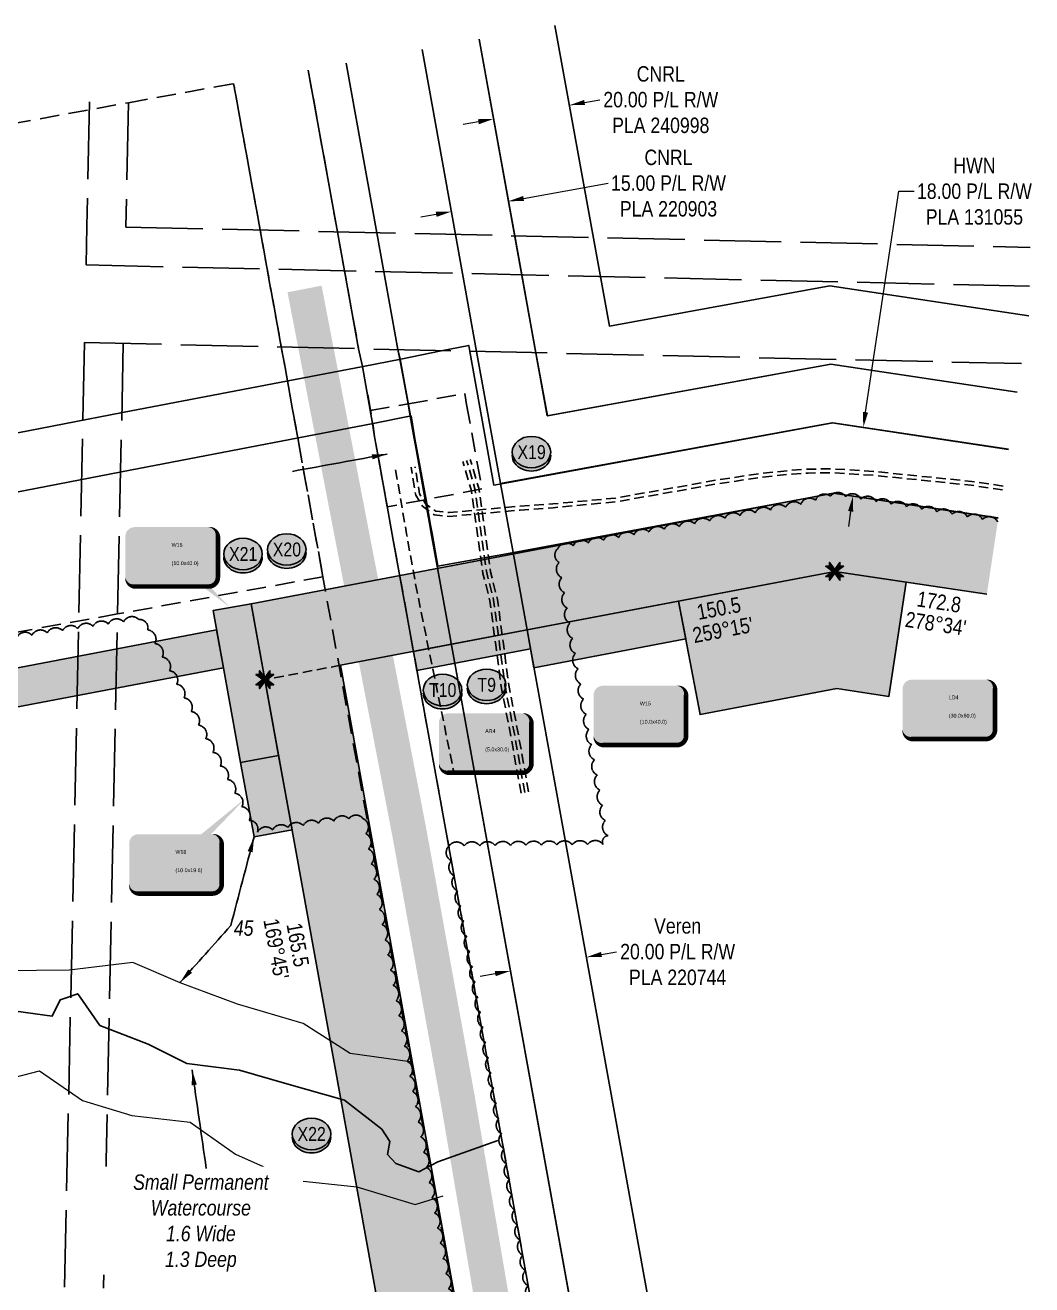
# Model space of a CAD drawing. Extents: x 399452 to 415540, y 6060435 to 6067869.
# Drawn here: x 406182 to 406835, y 6065051 to 6065868 of the extents above; entities that cross this region are included whole.
import ezdxf
from ezdxf.enums import TextEntityAlignment as Align

# ---------------------------------------------------------------- set-up
doc = ezdxf.new("R2018")
doc.units = 0
doc.header["$LTSCALE"] = 5
doc.header["$PDSIZE"] = 0.5
for name, pattern in [('0', [1, 1, 0]), ('foc-ACCESSROAD', [3.75, 2.5, -1.25]), ('foc-TRAV', [1.875, 1.25, -0.625]), ('foc-UNSURVEYED', [12.5, 10, -2.5]), ('UG_PIPE', [1.875, 1.25, -0.625])]:
    doc.linetypes.add(name, pattern=pattern)
doc.layers.get('Defpoints').update_dxf_attribs({"color": 9})
for name, color, linetype, lineweight in [('AS-GENERAL', 48, 'Continuous', 18), ('C-RW-T', 13, 'Continuous', 9), ('F-RW-T', 190, 'Continuous', 9), ('F-WS-T', 190, 'Continuous', 9), ('T-TIE-T', 201, 'Continuous', 18)]:
    doc.layers.add(name, color=color, linetype=linetype, lineweight=lineweight)
for name, color, linetype in [('AS-PIPE-UG', 44, 'UG_PIPE'), ('AS-ROADS', 254, 'Continuous'), ('C-RW', 13, 'Continuous'), ('F-AR', 190, 'foc-ACCESSROAD'), ('F-RW', 190, 'Continuous'), ('F-WS', 190, 'foc-ACCESSROAD'), ('L-BD', 7, 'Continuous'), ('L-BD1', 253, 'Continuous'), ('L-MON', 1, 'Continuous'), ('L-USEC', 7, 'foc-UNSURVEYED'), ('P-CROSSINGS', 250, 'Continuous'), ('P-PROPOSED', 10, 'Continuous'), ('P-PROPOSED-H', 21, 'Continuous'), ('P-TEMP-BLOCKS', 250, 'Continuous'), ('P-TEMP-H', 41, 'Continuous'), ('P-TEMP_ACCESS ROAD', 46, 'Continuous'), ('P-TEMP_LOG DECK', 46, 'Continuous'), ('P-TEMP_WORKSPACE', 46, 'Continuous'), ('P-TRAV', 4, 'foc-TRAV'), ('T-BUSH', 110, '0'), ('T-CREEK', 160, 'Continuous'), ('T-WATER-T', 170, 'Continuous')]:
    doc.layers.add(name, color=color, linetype=linetype)
doc.styles.add('80CG', font='ARIALN.TTF', dxfattribs={"height": 10})
doc.styles.add('80L', font='ARIALN.TTF', dxfattribs={"height": 10})
doc.styles.add('Crossing', font='ARIALN.TTF', dxfattribs={"height": 10})
doc.styles.add('foc-LtypeFont', font='ARIALN.TTF', dxfattribs={"height": 7.35})
doc.styles.get("Standard").update_dxf_attribs({"font": 'ARIALN.TTF'})
doc.linetypes.add('foc-TOPO-flowdirection-NOLINE', pattern='A,0,[">",foc-LtypeFont,S=0.3,R=0,X=0,Y=-0.945],-20,[">",foc-LtypeFont,S=0.3,R=0,X=0,Y=-0.945],0', length=20)
doc.dimstyles.new('Compass 5 000', dxfattribs={"dimscale": 5, "dimtxt": 9, "dimasz": 2, "dimexe": 0.2, "dimexo": 0.0625, "dimgap": 0.5, "dimtad": 0, "dimtih": 1, "dimtoh": 1, "dimzin": 0, "dimdsep": 46, "dimtxsty": '80CG', "dimcen": 0.1, "dimse1": 1, "dimse2": 1, "dimclrd": 256, "dimclrt": 256, "dimaunit": 1, "dimadec": 4, "dimazin": 0, "dimtfac": 0.06, "dimtofl": 0, "dimtmove": 0, "dimatfit": 1, "dimfxl": 0.2, "dimtolj": 1, "dimtzin": 0, "dimlwd": -1, "dimarcsym": 0})

# ---------------------------------------------------------------- blocks, each defined once
blk = doc.blocks.new('*U127')
at = {"true_color": 0xff8aff}
h = blk.add_hatch(color=211, dxfattribs=at)
edge = h.paths.add_edge_path()
edge.add_line((-24, -20), (24, -20))
edge.add_arc((24, -14), 6, 270, 360)
edge.add_line((30, -14), (30, 12.5))
edge.add_arc((24, 12.5), 6, 0, 90)
edge.add_line((24, 18.5), (-24, 18.5))
edge.add_arc((-24, 12.5), 6, 90, 180)
edge.add_line((-30, 12.5), (-30, -14))
edge.add_arc((-24, -14), 6, 180, 270)
at = {"color": 250, "flags": 128}
blk.add_lwpolyline([(-24, -20, 3, 3, 0), (24, -20, 3, 3, 0.414214), (30, -14, 3, 3, 0), (30, 12.5, 3, 0, 0.414214), (24, 18.5, 0, 0, 0), (-24, 18.5, 0, 0, 0.414214), (-30, 12.5, 0, 0, 0), (-30, -14, 0, 3, 0.414214)], format="xyseb", close=True, dxfattribs=at)
at = {"flags": 128}
blk.add_lwpolyline([(37.98, -33.64, 0, 7.5, 0), (0, 0, 0, 0, 0)], format="xyseb", dxfattribs=at)
at = {"color": 250, "lineweight": 30, "flags": 104}
blk.add_attdef('TEMP_AREA_W1', text='', height=12, dxfattribs=at).set_placement((0, 8.26), align=Align.MIDDLE_CENTER)
blk.add_attdef('ENTER_TEXT', text='', height=9, dxfattribs=at).set_placement((0.01, -3.62), align=Align.TOP_CENTER)
blk = doc.blocks.new('*U126')
at = {"true_color": 0xff8aff}
h = blk.add_hatch(color=211, dxfattribs=at)
edge = h.paths.add_edge_path()
edge.add_line((-24, -20), (24, -20))
edge.add_arc((24, -14), 6, 270, 360)
edge.add_line((30, -14), (30, 12.5))
edge.add_arc((24, 12.5), 6, 0, 90)
edge.add_line((24, 18.5), (-24, 18.5))
edge.add_arc((-24, 12.5), 6, 90, 180)
edge.add_line((-30, 12.5), (-30, -14))
edge.add_arc((-24, -14), 6, 180, 270)
at = {"flags": 128}
blk.add_lwpolyline([(46.35, 42.61, 0, 7.5, 0), (0, 0, 0, 0, 0)], format="xyseb", dxfattribs=at)
at = {"color": 250, "flags": 128}
blk.add_lwpolyline([(-24, -20, 3, 3, 0), (24, -20, 3, 3, 0.414214), (30, -14, 3, 3, 0), (30, 12.5, 3, 0, 0.414214), (24, 18.5, 0, 0, 0), (-24, 18.5, 0, 0, 0.414214), (-30, 12.5, 0, 0, 0), (-30, -14, 0, 3, 0.414214)], format="xyseb", close=True, dxfattribs=at)
at = {"color": 250, "lineweight": 30, "flags": 104}
blk.add_attdef('TEMP_AREA_W1', text='', height=12, dxfattribs=at).set_placement((0, 8.26), align=Align.MIDDLE_CENTER)
blk.add_attdef('ENTER_TEXT', text='', height=9, dxfattribs=at).set_placement((0.01, -3.62), align=Align.TOP_CENTER)
blk = doc.blocks.new('*U128')
at = {"true_color": 0xff8aff}
h = blk.add_hatch(color=211, dxfattribs=at)
edge = h.paths.add_edge_path()
edge.add_line((-24, -20), (24, -20))
edge.add_arc((24, -14), 6, 270, 360)
edge.add_line((30, -14), (30, 12.5))
edge.add_arc((24, 12.5), 6, 0, 90)
edge.add_line((24, 18.5), (-24, 18.5))
edge.add_arc((-24, 12.5), 6, 90, 180)
edge.add_line((-30, 12.5), (-30, -14))
edge.add_arc((-24, -14), 6, 180, 270)
at = {"color": 250, "flags": 128}
blk.add_lwpolyline([(-24, -20, 3, 3, 0), (24, -20, 3, 3, 0.414214), (30, -14, 3, 3, 0), (30, 12.5, 3, 0, 0.414214), (24, 18.5, 0, 0, 0), (-24, 18.5, 0, 0, 0.414214), (-30, 12.5, 0, 0, 0), (-30, -14, 0, 3, 0.414214)], format="xyseb", close=True, dxfattribs=at)
at = {"flags": 128}
blk.add_lwpolyline([(25.64, 14.48, 0, 7.5, 0), (0, 0, 0, 0, 0)], format="xyseb", dxfattribs=at)
at = {"color": 250, "lineweight": 30, "flags": 104}
blk.add_attdef('TEMP_AREA_W1', text='', height=12, dxfattribs=at).set_placement((0, 8.26), align=Align.MIDDLE_CENTER)
blk.add_attdef('ENTER_TEXT', text='', height=9, dxfattribs=at).set_placement((0.01, -3.62), align=Align.TOP_CENTER)
blk = doc.blocks.new('*U129')
at = {"true_color": 0xff8aff}
h = blk.add_hatch(color=211, dxfattribs=at)
edge = h.paths.add_edge_path()
edge.add_line((-24, -20), (24, -20))
edge.add_arc((24, -14), 6, 270, 360)
edge.add_line((30, -14), (30, 12.5))
edge.add_arc((24, 12.5), 6, 0, 90)
edge.add_line((24, 18.5), (-24, 18.5))
edge.add_arc((-24, 12.5), 6, 90, 180)
edge.add_line((-30, 12.5), (-30, -14))
edge.add_arc((-24, -14), 6, 180, 270)
at = {"color": 250, "flags": 128}
blk.add_lwpolyline([(-24, -20, 3, 3, 0), (24, -20, 3, 3, 0.414214), (30, -14, 3, 3, 0), (30, 12.5, 3, 0, 0.414214), (24, 18.5, 0, 0, 0), (-24, 18.5, 0, 0, 0.414214), (-30, 12.5, 0, 0, 0), (-30, -14, 0, 3, 0.414214)], format="xyseb", close=True, dxfattribs=at)
at = {"flags": 128}
blk.add_lwpolyline([(11.21, -2.59, 0, 7.5, 0), (0, 0, 0, 0, 0)], format="xyseb", dxfattribs=at)
at = {"color": 250, "lineweight": 30, "flags": 104}
blk.add_attdef('TEMP_AREA_W1', text='', height=12, dxfattribs=at).set_placement((0, 8.26), align=Align.MIDDLE_CENTER)
blk.add_attdef('ENTER_TEXT', text='', height=9, dxfattribs=at).set_placement((0.01, -3.62), align=Align.TOP_CENTER)
blk = doc.blocks.new('*D161')
at = {"layer": 'C-RW-T', "transparency": 16777216}
for p, q in [((406556.1, 6065265.34), (406565.95, 6065267.12)), ((406487.25, 6065252.88), (406477.41, 6065251.1))]:
    blk.add_line(p, q, dxfattribs=at)
for points in [[(406555.81, 6065266.98), (406556.4, 6065263.7), (406546.26, 6065263.56)], [(406486.95, 6065254.52), (406487.54, 6065251.24), (406497.09, 6065254.66)]]:
    blk.add_solid(points, dxfattribs=at)
at = {"layer": 'Defpoints', "color": 0, "transparency": 16777216}
for p in [(406546.26, 6065263.56), (406556.57, 6065206.64), (406507.39, 6065197.74)]:
    blk.add_point(p, dxfattribs=at)
at = {"layer": 'C-RW-T', "transparency": 16777216, "insert": (406605.48, 6065267.12), "char_height": 10, "attachment_point": 5, "style": '80CG'}
blk.add_mtext('\\A1;Veren\\P20.00 P/L R/W\\PPLA 220744', dxfattribs=at)
blk = doc.blocks.new('*D160')
at = {"layer": 'Defpoints', "color": 0, "transparency": 16777216}
for p in [(406506.38, 6065203.06), (406481.81, 6065198.6), (406573.1, 6064835.38)]:
    blk.add_point(p, dxfattribs=at)
at = {"layer": 'F-RW-T', "transparency": 16777216}
for p, q in [((406582.94, 6064837.16), (406638.78, 6064847.3)), ((406538.68, 6064829.14), (406528.85, 6064827.35))]:
    blk.add_line(p, q, dxfattribs=at)
for points in [[(406582.64, 6064838.8), (406583.23, 6064835.52), (406573.1, 6064835.38)], [(406538.39, 6064830.78), (406538.98, 6064827.5), (406548.52, 6064830.92)]]:
    blk.add_solid(points, dxfattribs=at)
at = {"layer": 'F-RW-T', "transparency": 16777216, "insert": (406677.87, 6064847.3), "char_height": 10, "attachment_point": 5, "style": '80CG'}
blk.add_mtext('\\A1;HWN\\P10.00 P/L R/W\\PPLA 121940', dxfattribs=at)
blk = doc.blocks.new('*D162')
at = {"layer": 'Defpoints', "color": 0, "transparency": 16777216}
for p in [(406535.32, 6065815.88), (406536.13, 6065811.4), (406486.96, 6065802.49)]:
    blk.add_point(p, dxfattribs=at)
at = {"layer": 'F-RW-T', "transparency": 16777216}
for p, q in [((406545.16, 6065817.66), (406555, 6065819.44)), ((406476.31, 6065805.18), (406466.47, 6065803.4))]:
    blk.add_line(p, q, dxfattribs=at)
for points in [[(406544.87, 6065819.3), (406545.46, 6065816.02), (406535.32, 6065815.88)], [(406476.01, 6065806.82), (406476.6, 6065803.54), (406486.15, 6065806.97)]]:
    blk.add_solid(points, dxfattribs=at)
at = {"layer": 'F-RW-T', "transparency": 16777216, "insert": (406594.54, 6065819.44), "char_height": 10, "attachment_point": 5, "style": '80CG'}
blk.add_mtext('\\A1;CNRL\\P20.00 P/L R/W\\PPLA 240998', dxfattribs=at)
blk = doc.blocks.new('*D163')
at = {"layer": 'Defpoints', "color": 0, "transparency": 16777216}
for p in [(406456.6, 6065758.94), (406493.63, 6065765.65), (406495.81, 6065753.62)]:
    blk.add_point(p, dxfattribs=at)
at = {"layer": 'F-RW-T', "transparency": 16777216}
for p, q in [((406505.65, 6065755.4), (406560.46, 6065765.33)), ((406448.94, 6065745.13), (406439.1, 6065743.34))]:
    blk.add_line(p, q, dxfattribs=at)
for points in [[(406505.35, 6065757.04), (406505.95, 6065753.76), (406495.81, 6065753.62)], [(406448.64, 6065746.77), (406449.23, 6065743.49), (406458.78, 6065746.91)]]:
    blk.add_solid(points, dxfattribs=at)
at = {"layer": 'F-RW-T', "transparency": 16777216, "insert": (406599.55, 6065765.33), "char_height": 10, "attachment_point": 5, "style": '80CG'}
blk.add_mtext('\\A1;CNRL\\P15.00 P/L R/W\\PPLA 220903', dxfattribs=at)
blk = doc.blocks.new('xing2')
h = blk.add_hatch(color=50)
h.dxf.hatch_style = 1
edge = h.paths.add_edge_path()
edge.add_ellipse((0, 0), major_axis=(-12.5, 0), ratio=0.816297, start_angle=0, end_angle=360)
h = blk.add_hatch(color=250)
h.dxf.hatch_style = 1
edge = h.paths.add_edge_path()
edge.add_ellipse((0, -2.05), major_axis=(-12.5, 0), ratio=0.816297, start_angle=0, end_angle=180)
edge.add_line((12.5, -2.05), (12.5, 0))
edge.add_ellipse((0, 0), major_axis=(-12.5, 0), ratio=0.816297, start_angle=0, end_angle=180, ccw=False)
edge.add_line((-12.5, 0), (-12.5, -2.05))
at = {"color": 250}
blk.add_ellipse((0, 0), major_axis=(-12.5, 0), ratio=0.816297, dxfattribs=at)
blk.add_ellipse((0, -2.05), major_axis=(-12.5, 0), ratio=0.816297, start_param=0, end_param=3.141593, dxfattribs=at)
at = {"color": 250, "style": 'Crossing'}
blk.add_attdef('CROSSING', text='', height=9, dxfattribs=at).set_placement((0.09, 0.02), align=Align.MIDDLE_CENTER)
at = {"color": 250, "style": 'Crossing', "flags": 1}
for tag, p in [('OWNER', (0.09, -12.49)), ('DESCRIPTION', (0.09, -25.77)), ('LOCATION', (0.09, -39.3)), ('DWG_REF', (0.09, -52.84))]:
    blk.add_attdef(tag, text='', height=9, dxfattribs=at).set_placement(p, align=Align.MIDDLE_CENTER)
blk = doc.blocks.new('TEMP')
h = blk.add_hatch(color=255)
h.dxf.hatch_style = 1
h.paths.add_polyline_path([(0, 0.25), (-0.67, 1.15), (-0.67, 0.67), (-1.15, 0.67), (-0.25, 0), (-1.15, -0.67), (-0.67, -0.67), (-0.67, -1.15), (0, -0.25), (0.67, -1.15), (0.67, -0.67), (1.15, -0.67), (0.25, 0), (1.15, 0.67), (0.67, 0.67), (0.67, 1.15)])
h.paths.add_polyline_path([(0.57, 0.85), (0.57, 0.57), (0.85, 0.57), (0.08, 0), (0.85, -0.57), (0.57, -0.57), (0.57, -0.85), (0, -0.08), (-0.57, -0.85), (-0.57, -0.57), (-0.85, -0.57), (-0.08, 0), (-0.85, 0.57), (-0.57, 0.57), (-0.57, 0.85), (0, 0.08)], flags=16)
h = blk.add_hatch(color=1)
h.dxf.hatch_style = 1
h.paths.add_polyline_path([(0, 0.08), (-0.57, 0.85), (-0.57, 0.57), (-0.85, 0.57), (-0.08, 0), (-0.85, -0.57), (-0.57, -0.57), (-0.57, -0.85), (0, -0.08), (0.57, -0.85), (0.57, -0.57), (0.85, -0.57), (0.08, 0), (0.85, 0.57), (0.57, 0.57), (0.57, 0.85)])
at = {"color": 1}
for p, q in [((-0.08, 0), (0.08, 0)), ((0, 0.08), (0, -0.08))]:
    blk.add_line(p, q, dxfattribs=at)
at = {"color": 255, "flags": 128}
blk.add_lwpolyline([(-0.25, 0), (-1.15, 0.67), (-0.67, 0.67), (-0.67, 1.15), (0, 0.25), (0.67, 1.15), (0.67, 0.67), (1.15, 0.67), (0.25, 0), (1.15, -0.67), (0.67, -0.67), (0.67, -1.15), (0, -0.25), (-0.67, -1.15), (-0.67, -0.67), (-1.15, -0.67)], close=True, dxfattribs=at)
at = {"color": 1, "flags": 128}
blk.add_lwpolyline([(-0.08, 0), (-0.85, 0.57), (-0.57, 0.57), (-0.57, 0.85), (0, 0.08), (0.57, 0.85), (0.57, 0.57), (0.85, 0.57), (0.08, 0), (0.85, -0.57), (0.57, -0.57), (0.57, -0.85), (0, -0.08), (-0.57, -0.85), (-0.57, -0.57), (-0.85, -0.57)], close=True, dxfattribs=at)
blk = doc.blocks.new('Well_proximity')
h = blk.add_hatch(color=191)
h.dxf.hatch_style = 1
edge = h.paths.add_edge_path()
edge.add_ellipse((0, 0), major_axis=(-12.5, 0), ratio=0.816297, start_angle=0, end_angle=360)
h = blk.add_hatch(color=250)
h.dxf.hatch_style = 1
edge = h.paths.add_edge_path()
edge.add_ellipse((0, -2.05), major_axis=(-12.5, 0), ratio=0.816297, start_angle=0, end_angle=180)
edge.add_line((12.5, -2.05), (12.5, 0))
edge.add_ellipse((0, 0), major_axis=(-12.5, 0), ratio=0.816297, start_angle=0, end_angle=180, ccw=False)
edge.add_line((-12.5, 0), (-12.5, -2.05))
at = {"color": 250}
blk.add_ellipse((0, 0), major_axis=(-12.5, 0), ratio=0.816297, dxfattribs=at)
blk.add_ellipse((0, -2.05), major_axis=(-12.5, 0), ratio=0.816297, start_param=0, end_param=3.141593, dxfattribs=at)
at = {"color": 250, "style": '80L'}
blk.add_attdef('CROSSING', text='', height=9, dxfattribs=at).set_placement((0.09, 0.02), align=Align.MIDDLE_CENTER)
blk = doc.blocks.new('*D207')
at = {"layer": 'Defpoints', "color": 0, "transparency": 16777216}
for p in [(406725.82, 6065606.96), (406759.67, 6065601.88), (406752.99, 6065557.39)]:
    blk.add_point(p, dxfattribs=at)
at = {"layer": 'F-RW-T', "transparency": 16777216}
for p, q in [((406727.3, 6065616.85), (406748.81, 6065760.08)), ((406748.81, 6065760.08), (406758.81, 6065760.08)), ((406717.65, 6065552.59), (406716.17, 6065542.7))]:
    blk.add_line(p, q, dxfattribs=at)
for points in [[(406725.66, 6065617.1), (406728.95, 6065616.6), (406725.82, 6065606.96)], [(406716.01, 6065552.84), (406719.3, 6065552.34), (406719.14, 6065562.48)]]:
    blk.add_solid(points, dxfattribs=at)
at = {"layer": 'F-RW-T', "transparency": 16777216, "insert": (406797.89, 6065760.08), "char_height": 10, "attachment_point": 5, "style": '80CG'}
blk.add_mtext('\\A1;HWN\\P18.00 P/L R/W\\PPLA 131055', dxfattribs=at)

msp = doc.modelspace()

# ---------------------------------------------------------------- hatches: boundary and pattern name
at = {"layer": 'AS-ROADS'}
h = msp.add_hatch(color=256, dxfattribs=at)
h.dxf.hatch_style = 1
h.paths.add_polyline_path([(406613.995, 6064394.57), (406591.83, 6064390.759), (406553.236, 6064615.268), (406528.231, 6064626.766), (406471.154, 6064653.437), (406448.3, 6064652.294), (406447.301, 6064672.26), (406475.116, 6064673.652), (406536.639, 6064644.903), (406548.709, 6064639.353), (406518.585, 6064796.743), (406482.145, 6064991.923), (406451.667, 6065170.338), (406420.771, 6065340.832), (406352.563, 6065694.623), (406374.647, 6065698.881), (406442.879, 6065344.967), (406473.818, 6065174.236), (406504.285, 6064995.881), (406540.685, 6064800.921), (406574.637, 6064623.527)])
at = {"layer": 'P-PROPOSED-H'}
h = msp.add_hatch(color=256, dxfattribs=at)
h.dxf.hatch_style = 1
h.paths.add_polyline_path([(406805.943, 6065498.827), (406813.38, 6065548.25), (406706.338, 6065564.385), (406328.943, 6065492.679), (406411.498, 6065036.559), (405901.315, 6064943.376), (405922.482, 6064827.486), (406010.592, 6064729.387), (406047.775, 6064762.784), (405969.109, 6064850.368), (405959.461, 6064903.19), (406420.399, 6064987.379), (406469.565, 6064996.359), (406386.948, 6065452.826), (406707.305, 6065513.695)])
at = {"layer": 'P-TEMP-H'}
h = msp.add_hatch(color=256, dxfattribs=at)
h.dxf.hatch_style = 1
h.paths.add_polyline_path([(406606.049, 6065494.456), (406707.305, 6065513.695), (406753.652, 6065506.709), (406742.479, 6065432.577), (406708.756, 6065437.66), (406620.043, 6065420.804)])
h = msp.add_hatch(color=256, dxfattribs=at)
h.dxf.hatch_style = 1
h.paths.add_polyline_path([(406328.943, 6065492.679), (406346.746, 6065394.318), (406322.156, 6065389.867), (406304.353, 6065488.228)])
h = msp.add_hatch(color=256, dxfattribs=at)
h.dxf.hatch_style = 1
h.paths.add_polyline_path([(406507.847, 6065475.797), (406606.049, 6065494.456), (406610.714, 6065469.905), (406512.298, 6065451.206)])
h = msp.add_hatch(color=256, dxfattribs=at)
h.dxf.hatch_style = 1
h.paths.add_polyline_path([(406163.979, 6065423.18), (406159.314, 6065447.73), (406306.617, 6065475.718), (406311.068, 6065451.127)])
h = msp.add_hatch(color=256, dxfattribs=at)
h.dxf.hatch_style = 1
h.paths.add_polyline_path([(406510.073, 6065463.502), (406436.451, 6065449.513), (406434.226, 6065461.809), (406507.847, 6065475.797)])
h = msp.add_hatch(color=256, dxfattribs=at)
h.dxf.hatch_style = 1
h.paths.add_polyline_path([(406346.746, 6065394.318), (406355.479, 6065346.067), (406330.889, 6065341.616), (406322.156, 6065389.867)])

# ---------------------------------------------------------------- linework, layer by layer
at = {"layer": 'AS-GENERAL', "flags": 128}
for points in [[(406432.173, 6065195.762), (406393.2, 6065201.077), (406362.625, 6065220.48), (406320.225, 6065233.195), (406282.975, 6065247.037), (406252.33, 6065260.057), (406210.95, 6065255.242), (406147.29, 6065254.51), (406087.778, 6065265.77), (406042.14, 6065295.345), (405983.693, 6065332.172), (405923.145, 6065349.46), (405901.033, 6065350.892)], [(405858.628, 6065257.717), (405894.48, 6065252.622), (405948.96, 6065244.542), (405993.148, 6065239.512), (406020.62, 6065212.61), (406050.375, 6065199.17), (406078.718, 6065178.242), (406089.75, 6065173.692), (406125.375, 6065178.42), (406148.255, 6065178.745), (406191.815, 6065189.85), (406219.563, 6065170.762), (406251.61, 6065161.042), (406289.458, 6065156.592), (406318.868, 6065135.947), (406356.723, 6065119.107), (406397.575, 6065114.63), (406435.218, 6065103.222), (406453.425, 6065108.862)]]:
    msp.add_lwpolyline(points, dxfattribs=at)
at = {"layer": 'AS-PIPE-UG', "flags": 128}
for points in [[(406422.638, 6065579.425), (406429.73, 6065538.107), (406435.608, 6065505.38), (406443.835, 6065464.557), (406452.125, 6065424.095), (406460.505, 6065382.835)], [(406816.126, 6065566.504), (406795.89, 6065569.499), (406732.304, 6065575.986), (406705.357, 6065577.649), (406690.155, 6065577.444), (406679.805, 6065576.796), (406660.428, 6065574.775), (406630.667, 6065570.298), (406565.58, 6065558.741), (406524.787, 6065554.926), (406503.413, 6065553.463), (406457.349, 6065549.279), (406447.727, 6065550.26), (406439.978, 6065555.954), (406435.714, 6065563.134), (406432.62, 6065581.285)], [(406816.498, 6065568.975), (406796.2, 6065571.98), (406732.508, 6065578.477), (406705.418, 6065580.15), (406690.06, 6065579.942), (406679.598, 6065579.287), (406660.113, 6065577.255), (406630.263, 6065572.765), (406565.245, 6065561.22), (406524.585, 6065557.417), (406503.215, 6065555.955), (406457.363, 6065551.79), (406448.658, 6065552.677), (406441.868, 6065557.667), (406438.105, 6065564.002), (406435.273, 6065581.5)], [(406503.983, 6065369.83), (406497.438, 6065406.423), (406491.08, 6065439.072), (406487.548, 6065465.954), (406483.747, 6065494.504), (406479.266, 6065512.355), (406471.651, 6065566.652), (406466.283, 6065584.866)], [(406506.443, 6065370.27), (406499.895, 6065406.882), (406493.548, 6065439.475), (406490.025, 6065466.282), (406486.205, 6065494.975), (406481.723, 6065512.835), (406474.1, 6065567.182), (406468.68, 6065585.572)], [(406508.902, 6065370.709), (406502.352, 6065407.341), (406496.015, 6065439.877), (406492.502, 6065466.61), (406488.663, 6065495.445), (406484.179, 6065513.314), (406476.549, 6065567.712), (406471.077, 6065586.278)]]:
    msp.add_lwpolyline(points, dxfattribs=at)
at = {"layer": 'C-RW'}
for points in [[(406439.758, 6065851.982), (406461.468, 6065732.039), (406475.175, 6065656.303), (406490.679, 6065570.648), (406498.791, 6065525.831), (406657.26, 6064650.33), (406664.832, 6064608.905), (406707.094, 6064374.3)], [(406658.242, 6064364.167), (406640.513, 6064462.195), (406631.629, 6064511.384), (406618.417, 6064584.54), (406607.729, 6064643.374), (406456.226, 6065480.414), (406449.578, 6065517.145), (406445.75, 6065538.319), (406444.779, 6065543.684), (406441.813, 6065560.109), (406435.893, 6065592.826), (406434.623, 6065599.822), (406432.108, 6065614.313), (406430.718, 6065622.19), (406425.444, 6065651.337), (406424.184, 6065657.453), (406410.475, 6065733.189), (406390.587, 6065843.073)]]:
    msp.add_lwpolyline(points, dxfattribs=at)
at = {"layer": 'F-AR'}
for points in [[(406365.988, 6065838.617), (406384.966, 6065733.764), (406398.674, 6065658.028), (406401.206, 6065646.527), (406407.861, 6065609.655), (406409, 6065600.985), (406410.015, 6065595.372), (406417.826, 6065552.221), (406421.147, 6065533.871), (406424.993, 6065512.786), (406431.672, 6065475.895), (406607.015, 6064506.974), (406615.916, 6064457.794), (406633.781, 6064359.094)], [(406586.843, 6064349.358), (406568.642, 6064449.325), (406559.688, 6064498.497), (406494.794, 6064854.898), (406375.485, 6065510.194), (406359.195, 6065600.214), (406352.518, 6065637.112), (406348.528, 6065659.159), (406334.824, 6065734.894), (406317.642, 6065829.858)]]:
    msp.add_lwpolyline(points, dxfattribs=at)
at = {"layer": 'F-RW', "flags": 128}
for points in [[(406525.953, 6065867.598), (406561.265, 6065672.69), (406704.074, 6065698.681), (406833.093, 6065679.268)], [(406825.656, 6065629.845), (406704.852, 6065648.022), (406521.004, 6065614.562), (406476.775, 6065858.688)]]:
    msp.add_lwpolyline(points, dxfattribs=at)
at = {"layer": 'F-RW'}
for points in [[(406476.775, 6065858.688), (406499.877, 6065731.172), (406513.598, 6065655.437), (406521.006, 6065614.563), (406704.852, 6065648.022), (406825.656, 6065629.845)], [(406820.079, 6065592.777), (406705.582, 6065610.005), (406490.679, 6065570.652), (406475.174, 6065656.303), (406461.465, 6065732.039), (406439.755, 6065851.981)], [(406390.587, 6065843.073), (406410.475, 6065733.189), (406424.184, 6065657.453), (406425.695, 6065651.306), (406432.369, 6065614.408), (406434.616, 6065599.819), (406435.883, 6065592.819), (406444.775, 6065543.682), (406445.747, 6065538.317), (406449.578, 6065517.145), (406456.226, 6065480.414), (406631.619, 6064511.378), (406640.52, 6064462.198), (406658.267, 6064364.172)], [(406633.775, 6064359.092), (406615.91, 6064457.791), (406607.008, 6064506.97), (406431.677, 6065475.899), (406424.997, 6065512.79), (406421.146, 6065533.871), (406417.825, 6065552.221), (406410.015, 6065595.372), (406409, 6065600.985), (406407.711, 6065609.613), (406401.067, 6065646.523), (406398.674, 6065658.028), (406384.966, 6065733.764), (406365.988, 6065838.617)], [(406169.927, 6065601.97), (406245.656, 6065616.652), (406353.005, 6065637.106), (406401.644, 6065646.536), (406426.095, 6065651.321), (406452.15, 6065656.678), (406470.031, 6065660.152), (406470.728, 6065656.264), (406486.308, 6065569.634), (406491.193, 6065570.513), (406706.085, 6065609.923), (406820.083, 6065592.804)], [(406813.391, 6065548.324), (406706.82, 6065564.328), (406499.267, 6065525.979), (406450.11, 6065516.989), (406446.282, 6065538.165), (406445.312, 6065543.531), (406442.344, 6065559.958), (406436.427, 6065592.68), (406435.159, 6065599.679), (406432.657, 6065614.456), (406408.196, 6065609.603), (406359.693, 6065600.21), (406244.859, 6065578.304), (406169.131, 6065563.623)]]:
    msp.add_lwpolyline(points, dxfattribs=at)
at = {"layer": 'F-WS'}
for points in [[(406317.642, 6065829.858), (406334.824, 6065734.894), (406348.528, 6065659.159), (406352.516, 6065637.163), (406359.192, 6065600.267), (406375.485, 6065510.194), (406242.399, 6065486.099), (406166.686, 6065472.393), (406031.17, 6065447.857), (405923.981, 6065479.23), (405803.293, 6065514.588), (405774.818, 6065671.805), (405761.104, 6065747.531), (405756.34, 6065773.849), (405953.058, 6065809.481), (405961.06, 6065765.301), (406173.669, 6065803.791), (406249.381, 6065817.5), (406317.642, 6065829.858)], [(406441.827, 6065560.118), (406417.238, 6065555.463), (406410.015, 6065595.372), (406408.998, 6065600.985), (406407.609, 6065609.698), (406406.232, 6065617.867), (406430.938, 6065622.317), (406467.44, 6065628.927), (406468.707, 6065621.922), (406478.617, 6065567.092), (406441.827, 6065560.118)]]:
    msp.add_lwpolyline(points, close=True, dxfattribs=at)
at = {"layer": 'L-USEC'}
for p, q in [((406224.25, 6065818.029), (406222.554, 6065737.494)), ((406249.393, 6065817.5), (406247.696, 6065736.964)), ((406222.554, 6065737.494), (406222.023, 6065712.296)), ((406247.696, 6065736.965), (406247.694, 6065736.873)), ((406247.694, 6065736.873), (406834.091, 6065723.692)), ((406222.023, 6065712.296), (406833.526, 6065698.55)), ((406220.964, 6065662.035), (406190.991, 6064239.219)), ((406246.105, 6065661.47), (406216.133, 6064238.69)), ((406220.964, 6065662.035), (406828.445, 6065648.38))]:
    msp.add_line(p, q, dxfattribs=at)
at = {"layer": 'P-PROPOSED'}
msp.add_lwpolyline([(406813.38, 6065548.25), (406706.338, 6065564.385), (406328.943, 6065492.679), (406411.498, 6065036.559), (405901.315, 6064943.376), (405922.482, 6064827.486), (406010.592, 6064729.387), (406047.775, 6064762.784), (405969.109, 6064850.368), (405959.461, 6064903.19), (406420.399, 6064987.379), (406469.565, 6064996.359), (406386.948, 6065452.826), (406707.305, 6065513.695), (406805.943, 6065498.827)], dxfattribs=at)
at = {"layer": 'P-TEMP_ACCESS ROAD'}
msp.add_lwpolyline([(406510.073, 6065463.502), (406436.451, 6065449.513), (406434.226, 6065461.809), (406507.847, 6065475.797)], close=True, dxfattribs=at)
at = {"layer": 'P-TEMP_LOG DECK'}
msp.add_lwpolyline([(406606.049, 6065494.456), (406707.305, 6065513.695), (406753.652, 6065506.709), (406742.479, 6065432.577), (406708.756, 6065437.66), (406620.043, 6065420.804)], close=True, dxfattribs=at)
at = {"layer": 'P-TEMP_LOG DECK', "flags": 128}
for points in [[(406328.943, 6065492.679), (406346.746, 6065394.318), (406322.156, 6065389.867), (406304.353, 6065488.228)], [(406163.979, 6065423.18), (406159.314, 6065447.73), (406306.617, 6065475.718), (406311.068, 6065451.127)], [(406346.746, 6065394.318), (406355.479, 6065346.067), (406330.889, 6065341.616), (406322.156, 6065389.867)]]:
    msp.add_lwpolyline(points, close=True, dxfattribs=at)
at = {"layer": 'P-TEMP_WORKSPACE'}
msp.add_lwpolyline([(406507.847, 6065475.797), (406606.049, 6065494.456), (406610.714, 6065469.905), (406512.298, 6065451.206)], close=True, dxfattribs=at)
at = {"layer": 'P-TRAV'}
msp.add_line((406386.948, 6065452.826), (406337.845, 6065443.496), dxfattribs=at)
at = {"layer": 'T-BUSH', "flags": 128}
for points in [[(406812.95, 6065545.72, 0.5205671), (406803.091, 6065547.367, 0.5205671), (406793.231, 6065549.014, 0.5205671), (406783.372, 6065550.66, 0.5205671), (406773.513, 6065552.307, 0.5205671), (406763.653, 6065553.953, 0.5205671), (406753.794, 6065555.6, 0.5205671), (406743.935, 6065557.246, 0.5205671), (406734.075, 6065558.893, 0.5205671), (406724.216, 6065560.54, 0.5205671), (406714.357, 6065562.186, 0.5205671), (406704.571, 6065562.395, 0.5205671), (406694.93, 6065559.755, 0.5205671), (406685.289, 6065557.114, 0.5205671), (406675.477, 6065555.228, 0.5205671), (406665.64, 6065553.451, 0.5205671), (406655.804, 6065551.673, 0.5205671), (406645.967, 6065549.895, 0.5205671), (406636.131, 6065548.117, 0.5205671), (406626.294, 6065546.339, 0.5205671), (406616.458, 6065544.561, 0.5205671), (406606.621, 6065542.783, 0.5205671), (406596.785, 6065541.005, 0.5205671), (406586.948, 6065539.227, 0.5205671), (406577.112, 6065537.449, 0.5205671), (406567.275, 6065535.671, 0.5205671), (406557.439, 6065533.893, 0.5205671), (406547.602, 6065532.115, 0.5205671), (406537.766, 6065530.337, 0.5205671), (406527.929, 6065528.559, 0.5205671), (406528.628, 6065519.459, 0.5205671), (406530.391, 6065509.62, 0.5205671), (406532.153, 6065499.781, 0.5205671), (406533.915, 6065489.941, 0.5205671), (406535.678, 6065480.102, 0.5205671), (406537.44, 6065470.263, 0.5205671), (406539.203, 6065460.423, 0.5205671), (406540.965, 6065450.584, 0.5205671), (406542.728, 6065440.745, 0.5205671), (406544.49, 6065430.906, 0.5205671), (406546.253, 6065421.066, 0.5205671), (406548.015, 6065411.227, 0.5205671), (406549.777, 6065401.388, 0.5205671), (406551.54, 6065391.548, 0.5205671), (406553.302, 6065381.709, 0.5205671), (406555.065, 6065371.87, 0.5205671), (406556.827, 6065362.031, 0.5205671), (406558.59, 6065352.191, 0.5205671), (406560.352, 6065342.352, 0.5205671), (406557.11, 6065336.656, 0.5205671), (406547.114, 6065336.55, 0.5205671), (406537.119, 6065336.444, 0.5205671), (406527.124, 6065336.338, 0.5205671), (406517.129, 6065336.233, 0.5205671), (406507.133, 6065336.127, 0.5205671), (406497.138, 6065336.021, 0.5205671), (406487.143, 6065335.915, 0.5205671), (406477.147, 6065335.809, 0.5205671), (406467.152, 6065335.703, 0.5205671), (406457.157, 6065335.597, 0.5205671), (406458.82, 6065326.087, 0.5205671), (406460.831, 6065316.295, 0.5205671), (406462.842, 6065306.504, 0.5205671), (406464.853, 6065296.712, 0.5205671), (406466.864, 6065286.921, 0.5205671), (406468.876, 6065277.129, 0.5205671), (406470.76, 6065267.314, 0.5205671), (406472.478, 6065257.467, 0.5205671), (406474.197, 6065247.62, 0.5205671), (406475.915, 6065237.772, 0.5205671), (406477.634, 6065227.925, 0.5205671), (406479.352, 6065218.078, 0.5205671), (406481.071, 6065208.231, 0.5205671), (406482.789, 6065198.384, 0.5205671), (406484.508, 6065188.537, 0.5205671), (406486.226, 6065178.69, 0.5205671), (406487.945, 6065168.843, 0.5205671), (406489.664, 6065158.996, 0.5205671), (406491.382, 6065149.149, 0.5205671), (406493.101, 6065139.302, 0.5205671), (406494.819, 6065129.455, 0.5205671), (406496.538, 6065119.608, 0.5205671), (406498.256, 6065109.761, 0.5205671), (406499.975, 6065099.914, 0.5205671), (406501.693, 6065090.067, 0.5205671), (406503.412, 6065080.22, 0.5205671), (406505.13, 6065070.373, 0.5205671), (406506.849, 6065060.526, 0.5205671), (406508.567, 6065050.678, 0.5205671), (406510.286, 6065040.831, 0.5205671), (406512.004, 6065030.984, 0.5205671), (406513.723, 6065021.137, 0.5205671), (406515.441, 6065011.29, 0.5205671), (406522.204, 6065008.267, 0.5205671), (406532.122, 6065009.512, 0.5205671), (406540.086, 6065010.512, 0.5205671)], [(405939.441, 6065455.553, -0.520567), (405949.363, 6065454.341, -0.5205671), (405959.286, 6065453.128, -0.5205671), (405969.208, 6065451.916, -0.5205671), (405979.13, 6065450.704, -0.5205671), (405989.052, 6065449.491, -0.5205671), (405998.974, 6065448.279, -0.5205671), (406008.896, 6065447.067, -0.5205671), (406018.796, 6065447.724, -0.5205671), (406028.687, 6065449.171, -0.5205671), (406038.577, 6065450.618, -0.5205671), (406048.468, 6065452.066, -0.5205671), (406058.358, 6065453.513, -0.5205671), (406068.249, 6065454.96, -0.5205671), (406078.139, 6065456.408, -0.5205671), (406088.03, 6065457.855, -0.5205671), (406097.92, 6065459.302, -0.5205671), (406107.811, 6065460.749, -0.5205671), (406117.702, 6065462.197, -0.5205671), (406127.592, 6065463.644, -0.5205671), (406137.483, 6065465.091, -0.5205671), (406147.373, 6065466.539, -0.5205671), (406157.264, 6065467.986, -0.5205671), (406167.154, 6065469.433, -0.5205671), (406177.045, 6065470.88, -0.5205671), (406186.936, 6065472.328, -0.5205671), (406196.826, 6065473.775, -0.5205671), (406206.717, 6065475.222, -0.5205671), (406216.607, 6065476.67, -0.5205671), (406226.498, 6065478.117, -0.5205671), (406236.388, 6065479.564, -0.5205671), (406246.279, 6065481.011, -0.5205671), (406256.169, 6065482.459, -0.5205671), (406261.946, 6065475.768, -0.5205671), (406266.645, 6065466.946, -0.5205671), (406271.344, 6065458.123, -0.5205671), (406276.042, 6065449.3, -0.5205671), (406280.741, 6065440.478, -0.5205671), (406285.44, 6065431.655, -0.5205671), (406290.139, 6065422.832, -0.5205671), (406294.837, 6065414.01, -0.5205671), (406299.536, 6065405.187, -0.5205671), (406304.235, 6065396.364, -0.5205671), (406308.934, 6065387.542, -0.5205671), (406313.632, 6065378.719, -0.5205671), (406318.331, 6065369.896, -0.5205671), (406323.03, 6065361.074, -0.5205671), (406327.729, 6065352.251, -0.5205671), (406333.062, 6065344.68, -0.5205671), (406342.955, 6065346.108, -0.5205671), (406352.848, 6065347.537, -0.5205671), (406362.741, 6065348.965, -0.5205671), (406372.635, 6065350.394, -0.5205671), (406382.528, 6065351.822, -0.5205671), (406392.421, 6065353.251, -0.5205671), (406401.458, 6065353.489, -0.5205671), (406403.246, 6065343.655, -0.5205671), (406405.034, 6065333.82, -0.5205671), (406406.822, 6065323.985, -0.5205671), (406408.61, 6065314.151, -0.5205671), (406410.398, 6065304.316, -0.5205671), (406412.186, 6065294.481, -0.5205671), (406413.974, 6065284.646, -0.5205671), (406415.762, 6065274.812, -0.5205671), (406417.55, 6065264.977, -0.5205671), (406419.338, 6065255.142, -0.5205671), (406421.126, 6065245.308, -0.5205671), (406422.914, 6065235.473, -0.5205671), (406424.702, 6065225.638, -0.5205671), (406426.49, 6065215.804, -0.5205671), (406428.278, 6065205.969, -0.5205671), (406430.066, 6065196.134, -0.5205671), (406431.854, 6065186.3, -0.5205671), (406433.642, 6065176.465, -0.5205671), (406435.43, 6065166.63, -0.5205671), (406437.218, 6065156.796, -0.5205671), (406439.005, 6065146.961, -0.5205671), (406440.793, 6065137.126, -0.5205671), (406442.581, 6065127.292, -0.5205671), (406444.369, 6065117.457, -0.5205671), (406446.157, 6065107.622, -0.5205671), (406447.945, 6065097.787, -0.5205671), (406449.733, 6065087.953, -0.5205671), (406451.521, 6065078.118, -0.5205671), (406453.309, 6065068.283, -0.5205671), (406455.097, 6065058.449, -0.5205671), (406456.885, 6065048.614, -0.5205671), (406458.673, 6065038.779, -0.5205671), (406460.461, 6065028.945, -0.5205671), (406462.249, 6065019.11, -0.5205671), (406464.037, 6065009.275, -0.5205671), (406465.825, 6064999.441, -0.5205671), (406456.879, 6064997.029, -0.5205671), (406447.046, 6064995.23, -0.5205671), (406437.213, 6064993.431, -0.5205671), (406427.381, 6064991.633, -0.5205671), (406417.548, 6064989.834, -0.5205671), (406407.715, 6064988.035, -0.5205671), (406397.883, 6064986.236, -0.5205671), (406388.05, 6064984.438, -0.5205671), (406378.217, 6064982.639, -0.5205671), (406368.384, 6064980.84, -0.5205671), (406358.552, 6064979.041, -0.5205671), (406348.719, 6064977.243, -0.5205671), (406338.886, 6064975.444, -0.5205671), (406329.054, 6064973.645, -0.5205671), (406319.221, 6064971.846, -0.5205671), (406309.388, 6064970.048, -0.5205671), (406299.555, 6064968.249, -0.5205671), (406289.723, 6064966.45, -0.5205671), (406279.89, 6064964.651, -0.5205671), (406270.057, 6064962.853, -0.5205671), (406260.224, 6064961.054, -0.5205671), (406250.392, 6064959.255, -0.5205671), (406240.559, 6064957.456, -0.5205671), (406230.726, 6064955.658, -0.5205671), (406220.894, 6064953.859, -0.5205671), (406211.061, 6064952.06, -0.5205671), (406201.228, 6064950.261, -0.5205671), (406191.395, 6064948.463, -0.5205671), (406181.563, 6064946.664, -0.5205671), (406171.73, 6064944.865, -0.5205671), (406161.897, 6064943.066, -0.5205671), (406152.065, 6064941.268, -0.5205671), (406142.232, 6064939.469, -0.5205671), (406132.399, 6064937.67, -0.5205671), (406122.566, 6064935.871, -0.5205671), (406112.734, 6064934.073, -0.5205671), (406102.901, 6064932.274, -0.5205671), (406093.068, 6064930.475, -0.5205671), (406083.236, 6064928.676, -0.5205671), (406073.403, 6064926.878, -0.5205671), (406063.57, 6064925.079, -0.5205671), (406053.737, 6064923.28, -0.5205671), (406043.905, 6064921.481, -0.5205671), (406034.072, 6064919.683, -0.5205671), (406024.239, 6064917.884, -0.5205671), (406014.407, 6064916.085, -0.5205671), (406004.574, 6064914.287, -0.5205671), (405994.741, 6064912.488, -0.5205671), (405984.908, 6064910.689, -0.5205671), (405975.076, 6064908.89, -0.5205671), (405965.243, 6064907.092, -0.5205671), (405956.368, 6064904.637, -0.5205671), (405958.255, 6064894.821, -0.5205671), (405960.141, 6064885.005, -0.5205671), (405962.027, 6064875.188, -0.5205671), (405963.913, 6064865.372, -0.5205671), (405965.799, 6064855.556, -0.5205671), (405968.768, 6064846.223, -0.5205671), (405974.825, 6064838.272, -0.5205671), (405980.882, 6064830.32, -0.5205671), (405986.94, 6064822.368, -0.5205671), (405992.997, 6064814.417, -0.5205671), (405999.054, 6064806.465, -0.5205671), (406005.111, 6064798.514, -0.5205671), (406011.169, 6064790.562, -0.5205671), (406015.272, 6064781.598, -0.5205671), (406018.275, 6064772.064, -0.5205671), (406021.278, 6064762.53, -0.5205671), (406024.282, 6064752.996, -0.5205671), (406027.285, 6064743.462, -0.5205671), (406030.289, 6064733.928, -0.5205671), (406033.292, 6064724.394, -0.5205671), (406036.295, 6064714.86, -0.5205671), (406039.299, 6064705.326, -0.5205671), (406042.302, 6064695.792, -0.5205671), (406045.306, 6064686.258, -0.5205671), (406048.309, 6064676.724, -0.5205671), (406051.312, 6064667.19, -0.5205671), (406054.316, 6064657.656, -0.5205671), (406057.319, 6064648.122, -0.5205671), (406060.323, 6064638.588, -0.5205671), (406063.326, 6064629.054, -0.5205671), (406066.329, 6064619.52, -0.5205671), (406069.333, 6064609.986, -0.5205671), (406072.336, 6064600.452, -0.5205671), (406075.34, 6064590.918, -0.5205671), (406078.343, 6064581.384, -0.5205671), (406081.346, 6064571.85, -0.5205671), (406084.35, 6064562.316, -0.5205671), (406086.404, 6064552.565, -0.5205671), (406087.841, 6064542.673, -0.5205671), (406089.277, 6064532.78, -0.5205671), (406090.713, 6064522.888, -0.5205671), (406092.149, 6064512.996, -0.5205671), (406093.586, 6064503.104, -0.5205671), (406095.022, 6064493.212, -0.5205671), (406096.458, 6064483.32, -0.5205671), (406097.894, 6064473.427, -0.5205671), (406099.331, 6064463.535, -0.5205671), (406100.767, 6064453.643, -0.5205671), (406102.203, 6064443.751, -0.5205671), (406103.639, 6064433.859, -0.5205671), (406105.076, 6064423.967, -0.5205671), (406106.512, 6064414.074, -0.5205671), (406115.512, 6064411.854, -0.5205671), (406125.423, 6064410.558, -0.5205671), (406135.335, 6064409.261, -0.5205671), (406145.246, 6064407.965, -0.5205671), (406155.158, 6064406.669, -0.5205671), (406165.069, 6064405.372, -0.5205671), (406174.981, 6064404.076, -0.5205671), (406184.892, 6064402.78, -0.5205671), (406194.804, 6064401.484, -0.5205671), (406204.715, 6064400.187, -0.5205671), (406214.627, 6064398.891, -0.5205671), (406224.538, 6064397.595, -0.5205671), (406234.45, 6064396.299, -0.5205671), (406244.361, 6064395.002, -0.5205671), (406254.273, 6064393.706, -0.5205671), (406264.184, 6064392.41, -0.5205671), (406274.096, 6064391.114, -0.5205671), (406284.007, 6064389.817, -0.5205671), (406293.919, 6064388.521, -0.5205671), (406303.806, 6064387.061, -0.5205671), (406313.669, 6064385.436, -0.5205671), (406323.532, 6064383.812, -0.5205671), (406333.395, 6064382.187, -0.5205671), (406343.258, 6064380.562, -0.5205671), (406353.121, 6064378.937, -0.5205671), (406362.984, 6064377.313, -0.5205671), (406372.847, 6064375.688, -0.5205671), (406382.71, 6064374.063, -0.5205671), (406389.096, 6064368.705, -0.5205671), (406391.416, 6064358.982, -0.5205671), (406393.737, 6064349.26, -0.5205671), (406396.057, 6064339.537, -0.5205671), (406398.378, 6064329.814, -0.5205671), (406400.698, 6064320.091, -0.4571298), (406403.747, 6064311.381, -0.4571298)]]:
    msp.add_lwpolyline(points, format="xyb", dxfattribs=at)
at = {"layer": 'T-CREEK', "flags": 128}
msp.add_lwpolyline([(406488.858, 6065144.64), (406450.113, 6065131.007), (406437.738, 6065124.43), (406422.783, 6065129.862), (406417.35, 6065135.68), (406418.945, 6065144.192), (406413.695, 6065152.077), (406389.468, 6065170.89), (406352.18, 6065181.45), (406321.398, 6065190.347), (406287.363, 6065194.567), (406262.235, 6065207.112), (406230.95, 6065219.207), (406216.615, 6065239.887), (406205.18, 6065236.012), (406200.015, 6065225.397), (406176.4, 6065228.475), (406145.36, 6065226.242)], dxfattribs=at)
at = {"layer": 'T-CREEK', "linetype": 'foc-TOPO-flowdirection-NOLINE', "flags": 128}
msp.add_lwpolyline([(406488.858, 6065144.64), (406450.113, 6065131.007), (406437.738, 6065124.43), (406422.783, 6065129.862), (406417.35, 6065135.68), (406418.945, 6065144.192), (406413.695, 6065152.077), (406389.468, 6065170.89), (406352.18, 6065181.45), (406321.398, 6065190.347), (406287.363, 6065194.567), (406262.235, 6065207.112), (406230.95, 6065219.207), (406216.615, 6065239.887), (406205.18, 6065236.012), (406200.015, 6065225.397), (406176.4, 6065228.475), (406145.36, 6065226.242)], dxfattribs=at)

# ---------------------------------------------------------------- block references
at = {"layer": 'L-BD', "color": 4, "xscale": 0.999589, "yscale": 0.999589, "zscale": 0.999589}
for p, values in [((406481.621, 6065440.11), {'CROSSING': 'T9'}), ((406453.088, 6065436.773), {'CROSSING': 'T10'})]:
    msp.add_blockref('Well_proximity', p, dxfattribs=at).add_auto_attribs(values)
at = {"layer": 'L-MON', "xscale": 4.997944999999969, "yscale": 4.997944999999969, "zscale": 4.997944999999969}
for p in [(406707.305, 6065513.695), (406337.845, 6065443.496)]:
    msp.add_blockref('TEMP', p, dxfattribs=at)
at = {"layer": 'P-CROSSINGS', "color": 151, "xscale": 0.999589, "yscale": 0.999589, "zscale": 0.999589}
for p, values in [((406510.709, 6065590.975), {'CROSSING': 'X19'}), ((406352.084, 6065527.868), {'CROSSING': 'X20'}), ((406323.727, 6065524.903), {'CROSSING': 'X21'}), ((406368.133, 6065148.958), {'CROSSING': 'X22'})]:
    msp.add_blockref('xing2', p, dxfattribs=at).add_auto_attribs(values)
at = {"layer": 'P-TEMP-BLOCKS'}
ref = msp.add_blockref('*U127', (406277.424, 6065523.855), dxfattribs=dict(at, xscale=0.999589, yscale=0.999589, zscale=0.999589))
lines = msp.add_mtext('W16', dxfattribs={"layer": '0', "color": 250, "insert": (406277.424, 6065532.117), "char_height": 2.5, "attachment_point": 1})
ref.add_attrib('TEMP_AREA_W1', '', (406277.424, 6065532.117), dxfattribs={"flags": 104}).embed_mtext(lines)
lines = msp.add_mtext('(10.0x40.0)', dxfattribs={"layer": '0', "color": 250, "insert": (406277.43, 6065520.233), "char_height": 2.5, "attachment_point": 1})
ref.add_attrib('ENTER_TEXT', '', (406277.43, 6065520.233), dxfattribs={"flags": 104}).embed_mtext(lines)
ref = msp.add_blockref('*U129', (406581.011, 6065421.059), dxfattribs=dict(at, xscale=0.999589, yscale=0.999589, zscale=0.999589))
lines = msp.add_mtext('W15', dxfattribs={"layer": '0', "color": 250, "insert": (406581.011, 6065429.321), "char_height": 2.5, "attachment_point": 1})
ref.add_attrib('TEMP_AREA_W1', '', (406581.011, 6065429.321), dxfattribs={"flags": 104}).embed_mtext(lines)
lines = msp.add_mtext('(10.0x40.0)', dxfattribs={"layer": '0', "color": 250, "insert": (406581.017, 6065417.437), "char_height": 2.5, "attachment_point": 1})
ref.add_attrib('ENTER_TEXT', '', (406581.017, 6065417.437), dxfattribs={"flags": 104}).embed_mtext(lines)
ref = msp.add_blockref('*U128', (406781.272, 6065424.98), dxfattribs=dict(at, xscale=0.999589, yscale=0.999589, zscale=0.999589))
lines = msp.add_mtext('LD4', dxfattribs={"layer": '0', "color": 250, "insert": (406781.272, 6065433.241), "char_height": 2.5, "attachment_point": 1})
ref.add_attrib('TEMP_AREA_W1', '', (406781.272, 6065433.241), dxfattribs={"flags": 104}).embed_mtext(lines)
lines = msp.add_mtext('(30.0x60.0)', dxfattribs={"layer": '0', "color": 250, "insert": (406781.279, 6065421.357), "char_height": 2.5, "attachment_point": 1})
ref.add_attrib('ENTER_TEXT', '', (406781.279, 6065421.357), dxfattribs={"flags": 104}).embed_mtext(lines)
ref = msp.add_blockref('*U129', (406480.723, 6065403.154), dxfattribs=dict(at, xscale=0.999589, yscale=0.999589, zscale=0.999589))
lines = msp.add_mtext('AR4', dxfattribs={"layer": '0', "color": 250, "insert": (406480.723, 6065411.416), "char_height": 2.5, "attachment_point": 1})
ref.add_attrib('TEMP_AREA_W1', '', (406480.723, 6065411.416), dxfattribs={"flags": 104}).embed_mtext(lines)
lines = msp.add_mtext('(5.0x30.0)', dxfattribs={"layer": '0', "color": 250, "insert": (406480.73, 6065399.532), "char_height": 2.5, "attachment_point": 1})
ref.add_attrib('ENTER_TEXT', '', (406480.73, 6065399.532), dxfattribs={"flags": 104}).embed_mtext(lines)
ref = msp.add_blockref('*U126', (406279.894, 6065324.813), dxfattribs=dict(at, xscale=0.999589, yscale=0.999589, zscale=0.999589))
lines = msp.add_mtext('W18', dxfattribs={"layer": '0', "color": 250, "insert": (406279.894, 6065333.074), "char_height": 2.5, "attachment_point": 1})
ref.add_attrib('TEMP_AREA_W1', '', (406279.894, 6065333.074), dxfattribs={"flags": 104}).embed_mtext(lines)
lines = msp.add_mtext('(10.0x19.6)', dxfattribs={"layer": '0', "color": 250, "insert": (406279.9, 6065321.191), "char_height": 2.5, "attachment_point": 1})
ref.add_attrib('ENTER_TEXT', '', (406279.9, 6065321.191), dxfattribs={"flags": 104}).embed_mtext(lines)

# ---------------------------------------------------------------- texts
at = {"layer": 'L-BD1'}
for s, rotation, p in [('150.5', 10.758112, (406632.169, 6065489.753)), ('172.8', 351.428509, (406774.962, 6065493.894)), ("259%%D15'", 10.758112, (406634.827, 6065475.759)), ("278%%D34'", 351.428509, (406772.839, 6065479.809)), ("169%%D45'", 280.259105, (406345.296, 6065269.031)), ('165.5', 280.259105, (406359.313, 6065271.568))]:
    msp.add_text(s, height=9.9959, rotation=rotation, dxfattribs=at).set_placement(p, align=Align.MIDDLE_CENTER)
at = {"layer": 'T-TIE-T', "insert": (406317.609, 6065287.463), "char_height": 9.99589, "attachment_point": 1, "style": '80L'}
msp.add_mtext_dynamic_manual_height_columns('\\pxqc;{\\fArial Narrow|b0|i1|c0|p34;45}', width=13.02098, gutter_width=124.897, heights=[0], dxfattribs=at)

# ---------------------------------------------------------------- dimensions: what is measured, and where the dimension line sits
at = {"layer": 'C-RW-T'}
dim = msp.add_linear_dim(base=(406546.262, 6065263.562), p1=(406507.39, 6065197.739), p2=(406556.566, 6065206.64), angle=10.259716, text='Veren\\P20.00 P/L R/W\\PPLA 220744', dimstyle='Compass 5 000', dxfattribs=at)
dim.commit()
dim.dimension.update_dxf_attribs({"geometry": '*D161', "text_midpoint": (406605.482, 6065267.125), "dimtype": 161})
at = {"layer": 'F-RW-T'}
dim = msp.add_aligned_dim(p1=(406486.956, 6065802.494), p2=(406536.134, 6065811.404), distance=4.544, text='CNRL\\P20.00 P/L R/W\\PPLA 240998', dimstyle='Compass 5 000', dxfattribs=at)
dim.commit()
dim.dimension.update_dxf_attribs({"geometry": '*D162', "text_midpoint": (406594.54, 6065819.441)})
dim = msp.add_linear_dim(base=(406495.81, 6065753.619), p1=(406456.595, 6065758.944), p2=(406493.63, 6065765.653), angle=10.269043, text='CNRL\\P15.00 P/L R/W\\PPLA 220903', dimstyle='Compass 5 000', dxfattribs=at)
dim.commit()
dim.dimension.update_dxf_attribs({"geometry": '*D163', "text_midpoint": (406599.547, 6065765.332), "dimtype": 161})
at = {"layer": 'F-RW-T', "color": 4}
dim = msp.add_linear_dim(base=(406725.818, 6065606.959), p1=(406752.989, 6065557.395), p2=(406759.668, 6065601.876), angle=81.460054, text='HWN\\P18.00 P/L R/W\\PPLA 131055', dimstyle='Compass 5 000', dxfattribs=at)
dim.commit()
dim.dimension.update_dxf_attribs({"geometry": '*D207', "text_midpoint": (406797.894, 6065760.081), "dimtype": 161})
at = {"layer": 'F-RW-T'}
dim = msp.add_linear_dim(base=(406573.096, 6064835.379), p1=(406481.812, 6065198.597), p2=(406506.384, 6065203.056), angle=10.284023, text='HWN\\P10.00 P/L R/W\\PPLA 121940', dimstyle='Compass 5 000', override={"dimtxt": 10}, dxfattribs=at)
dim.commit()
dim.dimension.update_dxf_attribs({"geometry": '*D160', "text_midpoint": (406677.866, 6064847.298), "dimtype": 161})

# ---------------------------------------------------------------- leaders
at = {"layer": 'F-WS-T', "path_type": 1}
msp.add_leader([(406417.238, 6065589.737), (406355.691, 6065578.482)], dimstyle='Compass 5 000', override={"dimgap": 0.5, "dimtad": 0}, dxfattribs=at)
at = {"layer": 'T-TIE-T', "path_type": 1}
for points in [[(406330.889, 6065341.616), (406315.789, 6065284.084)], [(406282.827, 6065247.1), (406315.789, 6065284.084)]]:
    msp.add_leader(points, dimstyle='Compass 5 000', override={"dimgap": 0.5, "dimtad": 0}, dxfattribs=at)

# ---------------------------------------------------------------- next in the draw order: texts
at = {"layer": 'T-WATER-T', "insert": (406235.254, 6065122.749), "char_height": 9.99589, "attachment_point": 1, "style": '80L', "bg_fill": 2}
msp.add_mtext_dynamic_manual_height_columns('\\pxqc;{\\fArial Narrow|b0|i1|c0|p34;Small Permanent Watercourse\\P1.6 Wide\\P1.3 Deep}', width=122.25983, gutter_width=118.653, heights=[0], dxfattribs=at)

# ---------------------------------------------------------------- next in the draw order: leaders
at = {"layer": 'T-WATER-T', "path_type": 1}
msp.add_leader([(406290.678, 6065190.601), (406299.883, 6065126.535)], dimstyle='Compass 5 000', override={"dimgap": 0.5, "dimtad": 0}, dxfattribs=at)

doc.saveas('drawing.dxf')
